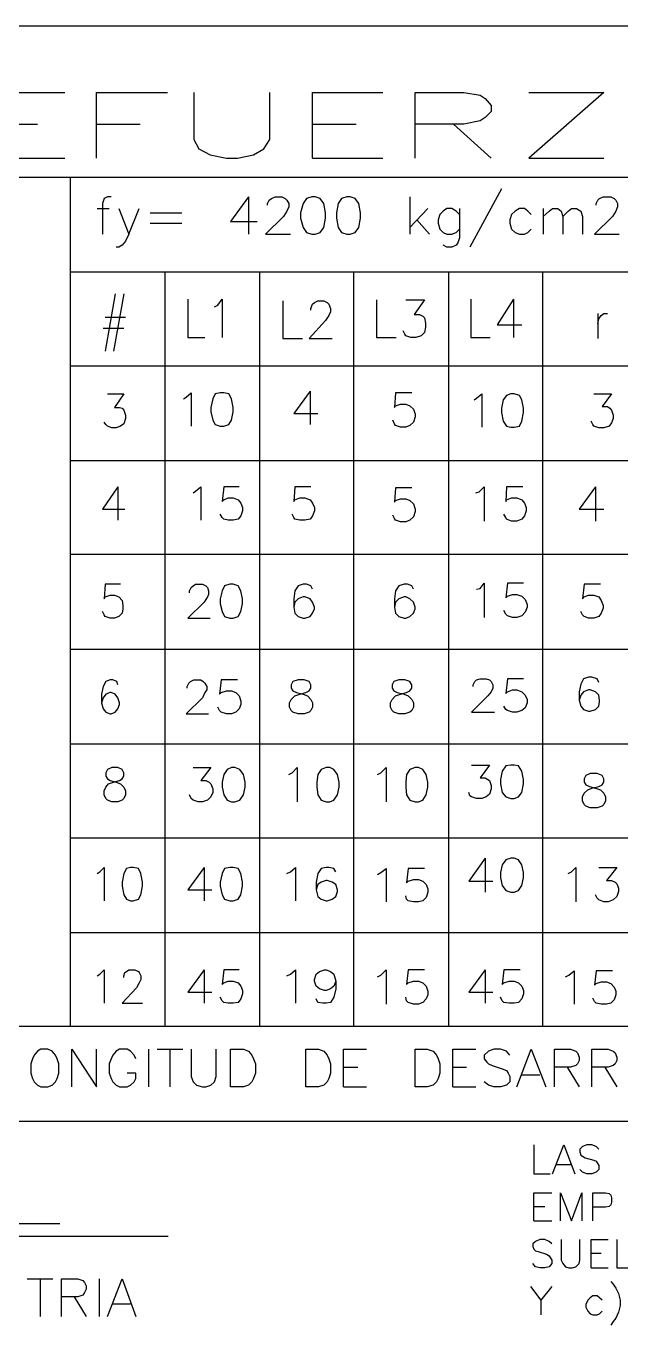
# Model space of a CAD drawing. Header units: metres. Extents: x 2.9 to 42.8, y 1.7 to 28.7.
# Drawn here: x 30.56 to 31.789, y 20.68 to 23.364 of the extents above; entities that cross this region are included whole.
import ezdxf

# ---------------------------------------------------------------- set-up
doc = ezdxf.new("R2010")
doc.units = ezdxf.units.M
for name, color, linetype in [('NEGRO', 7, 'Continuous'), ('ROJO', 1, 'Continuous'), ('VERDE', 3, 'Continuous')]:
    doc.layers.add(name, color=color, linetype=linetype)

msp = doc.modelspace()

# ---------------------------------------------------------------- linework, layer by layer
at = {"layer": 'NEGRO', "lineweight": -3}
for points in [[(26.3208, 23.3645), (33.3834, 23.3645)], [(30.4941, 23.0911), (30.4941, 23.2269), (30.6405, 23.2269)], [(30.7058, 23.0911), (30.7058, 23.2269), (30.8522, 23.2269)], [(30.9069, 23.2269), (30.9069, 23.1299), (30.9174, 23.1105), (30.9404, 23.0981), (30.9739, 23.0911), (30.9968, 23.0911), (31.0303, 23.0981), (31.0515, 23.1105), (31.0638, 23.1299), (31.0638, 23.2269)], [(31.152, 23.0911), (31.152, 23.2269), (31.2967, 23.2269)], [(31.3637, 23.0911), (31.3637, 23.2269), (31.4643, 23.2269), (31.4978, 23.2216), (31.5083, 23.2145), (31.5207, 23.2004), (31.5207, 23.1881), (31.5083, 23.1757), (31.4978, 23.1687), (31.4643, 23.1616), (31.3637, 23.1616)], [(31.5983, 23.2269), (31.7535, 23.2269), (31.5983, 23.0911), (31.7535, 23.0911)], [(30.4941, 23.1616), (30.5841, 23.1616)], [(30.7058, 23.1616), (30.7957, 23.1616)], [(31.152, 23.1616), (31.242, 23.1616)], [(31.4431, 23.1616), (31.5207, 23.0911)], [(30.4941, 23.0911), (30.6405, 23.0911)], [(31.152, 23.0911), (31.2967, 23.0911)], [(26.3208, 23.0523), (33.3834, 23.0523)], [(30.6511, 23.0523), (30.6511, 21.2972)], [(30.7358, 23.0117), (30.7287, 23.0117), (30.7217, 23.0082), (30.7181, 22.9976), (30.7181, 22.9341)], [(31.0197, 23.0117), (30.9827, 22.9605), (31.0374, 22.9605)], [(31.0197, 23.0117), (31.0197, 22.9341)], [(31.0586, 22.9941), (31.0586, 22.9976), (31.0621, 23.0046), (31.0674, 23.0082), (31.0744, 23.0117), (31.0885, 23.0117), (31.0956, 23.0082), (31.0991, 23.0046), (31.1027, 22.9976), (31.1027, 22.9905), (31.0991, 22.9817), (31.0921, 22.9711), (31.055, 22.9341), (31.1062, 22.9341)], [(31.3531, 23.0117), (31.3531, 22.9341)], [(31.5419, 23.0276), (31.4766, 22.9076)], [(31.7377, 22.9941), (31.7377, 22.9976), (31.7412, 23.0046), (31.7447, 23.0082), (31.7518, 23.0117), (31.7676, 23.0117), (31.7747, 23.0082), (31.7782, 23.0046), (31.7818, 22.9976), (31.7818, 22.9905), (31.7782, 22.9817), (31.7712, 22.9711), (31.7341, 22.9341), (31.7853, 22.9341)], [(30.7075, 22.987), (30.7322, 22.987)], [(30.7516, 22.987), (30.7728, 22.9341), (30.794, 22.987)], [(31.3902, 22.987), (31.3531, 22.9482)], [(31.4554, 22.9747), (31.4484, 22.9817), (31.4396, 22.987), (31.429, 22.987), (31.4219, 22.9817), (31.4149, 22.9747), (31.4113, 22.9641), (31.4113, 22.957), (31.4149, 22.9447), (31.4219, 22.9376), (31.429, 22.9341), (31.4396, 22.9341), (31.4484, 22.9376), (31.4554, 22.9447)], [(31.4554, 22.987), (31.4554, 22.927), (31.4519, 22.9164), (31.4484, 22.9112), (31.4396, 22.9076), (31.429, 22.9076), (31.4219, 22.9112)], [(31.6036, 22.9747), (31.5965, 22.9817), (31.5895, 22.987), (31.5789, 22.987), (31.5701, 22.9817), (31.563, 22.9747), (31.5595, 22.9641), (31.5595, 22.957), (31.563, 22.9447), (31.5701, 22.9376), (31.5789, 22.9341), (31.5895, 22.9341), (31.5965, 22.9376), (31.6036, 22.9447)], [(31.6283, 22.987), (31.6283, 22.9341)], [(31.6283, 22.9711), (31.6406, 22.9817), (31.6477, 22.987), (31.6583, 22.987), (31.6653, 22.9817), (31.6689, 22.9711), (31.6689, 22.9341)], [(31.6689, 22.9711), (31.6794, 22.9817), (31.6865, 22.987), (31.6971, 22.987), (31.7059, 22.9817), (31.7094, 22.9711), (31.7094, 22.9341)], [(30.8169, 22.9782), (30.8822, 22.9782)], [(30.8169, 22.957), (30.8822, 22.957)], [(31.3672, 22.9641), (31.3937, 22.9341)], [(30.7728, 22.9341), (30.7658, 22.92), (30.7587, 22.9112), (30.7516, 22.9076), (30.7463, 22.9076)], [(30.6511, 22.8565), (33.3834, 22.8565)], [(30.8469, 22.8565), (30.8469, 21.2972)], [(31.0427, 22.8565), (31.0427, 21.2972)], [(31.2367, 22.8565), (31.2367, 21.2972)], [(31.4325, 22.8565), (31.4325, 21.2972)], [(31.6265, 22.8565), (31.6265, 21.2972)], [(30.7446, 22.8106), (30.7234, 22.6924)], [(30.7622, 22.8106), (30.7411, 22.6924)], [(30.8945, 22.8), (30.8945, 22.7207), (30.9298, 22.7207)], [(30.9492, 22.7842), (30.9562, 22.7877), (30.9651, 22.8), (30.9651, 22.7207)], [(31.0903, 22.7965), (31.0903, 22.7189), (31.1309, 22.7189)], [(31.1485, 22.7771), (31.1485, 22.7806), (31.152, 22.7894), (31.1556, 22.793), (31.1626, 22.7965), (31.175, 22.7965), (31.182, 22.793), (31.1856, 22.7894), (31.1891, 22.7806), (31.1891, 22.7736), (31.1856, 22.7665), (31.1785, 22.7559), (31.145, 22.7189), (31.1926, 22.7189)], [(31.2843, 22.7983), (31.2843, 22.7207), (31.3249, 22.7207)], [(31.3443, 22.7983), (31.3831, 22.7983), (31.3619, 22.7683), (31.3725, 22.7683), (31.3796, 22.7647), (31.3831, 22.7612), (31.3849, 22.7506), (31.3849, 22.7418), (31.3831, 22.7312), (31.3761, 22.7242), (31.3655, 22.7207), (31.3549, 22.7207), (31.3443, 22.7242), (31.3425, 22.7277), (31.339, 22.7348)], [(31.4784, 22.8), (31.4784, 22.7207), (31.5189, 22.7207)], [(31.5666, 22.8), (31.533, 22.7471), (31.5842, 22.7471)], [(31.5666, 22.8), (31.5666, 22.7207)], [(31.7412, 22.77), (31.7412, 22.7189)], [(31.7412, 22.7489), (31.7429, 22.7595), (31.7482, 22.7665), (31.7535, 22.77), (31.7606, 22.77)], [(30.7199, 22.7401), (30.7622, 22.7401)], [(30.7234, 22.763), (30.7658, 22.763)], [(30.6511, 22.6624), (33.3834, 22.6624)], [(30.8857, 22.5937), (30.891, 22.5972), (30.9016, 22.606), (30.9016, 22.5372)], [(31.1468, 22.6095), (31.1132, 22.5637), (31.1626, 22.5637)], [(31.1468, 22.6095), (31.1468, 22.5407)], [(31.3567, 22.606), (31.3231, 22.606), (31.3214, 22.576), (31.3231, 22.5795), (31.3337, 22.5831), (31.3443, 22.5831), (31.3531, 22.5795), (31.3602, 22.5725), (31.3637, 22.5619), (31.3637, 22.5566), (31.3602, 22.546), (31.3531, 22.539), (31.3443, 22.5354), (31.3337, 22.5354), (31.3231, 22.539), (31.3214, 22.5425), (31.3178, 22.5496)], [(30.7287, 22.6042), (30.7622, 22.6042), (30.7428, 22.576), (30.7534, 22.576), (30.7587, 22.5743), (30.7622, 22.5707), (30.7658, 22.5601), (30.7658, 22.5531), (30.7622, 22.5425), (30.7552, 22.5372), (30.7463, 22.5337), (30.7375, 22.5337), (30.7287, 22.5372), (30.7252, 22.5407), (30.7217, 22.546)], [(31.4854, 22.5919), (31.4907, 22.5954), (31.5013, 22.6042), (31.5013, 22.5354)], [(31.7324, 22.6042), (31.7694, 22.6042), (31.75, 22.5778), (31.7606, 22.5778), (31.7659, 22.5743), (31.7694, 22.5707), (31.7729, 22.5601), (31.7729, 22.5531), (31.7694, 22.5443), (31.7641, 22.5372), (31.7535, 22.5337), (31.7429, 22.5337), (31.7324, 22.5372), (31.7306, 22.5407), (31.7271, 22.5478)], [(30.6511, 22.4667), (33.3834, 22.4667)], [(30.7499, 22.412), (30.7181, 22.3661), (30.764, 22.3661)], [(30.7499, 22.412), (30.7499, 22.3432)], [(30.9051, 22.3996), (30.9104, 22.4032), (30.921, 22.412), (30.921, 22.3432)], [(31.0003, 22.412), (30.9686, 22.412), (30.9651, 22.382), (30.9686, 22.3855), (30.9774, 22.389), (30.988, 22.389), (30.9986, 22.3855), (31.0039, 22.3785), (31.0074, 22.3696), (31.0074, 22.3626), (31.0039, 22.352), (30.9986, 22.3449), (30.988, 22.3432), (30.9774, 22.3432), (30.9686, 22.3449), (30.9651, 22.3485), (30.9615, 22.3555)], [(31.1485, 22.412), (31.115, 22.412), (31.1132, 22.382), (31.115, 22.3855), (31.1256, 22.389), (31.1362, 22.389), (31.1468, 22.3855), (31.152, 22.3785), (31.1556, 22.3696), (31.1556, 22.3626), (31.152, 22.352), (31.1468, 22.3449), (31.1362, 22.3432), (31.1256, 22.3432), (31.115, 22.3449), (31.1132, 22.3485), (31.1097, 22.3555)], [(31.3567, 22.4102), (31.3231, 22.4102), (31.3214, 22.3802), (31.3231, 22.3837), (31.3337, 22.3873), (31.3443, 22.3873), (31.3531, 22.3837), (31.3602, 22.3767), (31.3637, 22.3661), (31.3637, 22.3608), (31.3602, 22.3502), (31.3531, 22.3432), (31.3443, 22.3397), (31.3337, 22.3397), (31.3231, 22.3432), (31.3214, 22.3467), (31.3178, 22.3538)], [(31.4889, 22.3996), (31.496, 22.4014), (31.5066, 22.412), (31.5066, 22.3414)], [(31.586, 22.412), (31.5524, 22.412), (31.5507, 22.382), (31.5524, 22.3855), (31.563, 22.389), (31.5736, 22.389), (31.5842, 22.3855), (31.5895, 22.3785), (31.593, 22.3696), (31.593, 22.3626), (31.5895, 22.352), (31.5842, 22.3449), (31.5736, 22.3414), (31.563, 22.3414), (31.5524, 22.3449), (31.5507, 22.3485), (31.5472, 22.3555)], [(31.7359, 22.412), (31.7024, 22.3661), (31.7535, 22.3661)], [(31.7359, 22.412), (31.7359, 22.3414)], [(30.6511, 22.2726), (33.3834, 22.2726)], [(30.7552, 22.2109), (30.7234, 22.2109), (30.7217, 22.1809), (30.7234, 22.1844), (30.734, 22.188), (30.7428, 22.188), (30.7516, 22.1844), (30.7587, 22.1774), (30.7605, 22.1668), (30.7605, 22.1597), (30.7587, 22.1509), (30.7516, 22.1439), (30.7428, 22.1403), (30.734, 22.1403), (30.7234, 22.1439), (30.7217, 22.1474), (30.7181, 22.1544)], [(30.898, 22.1933), (30.898, 22.1968), (30.9016, 22.2038), (30.9051, 22.2074), (30.9104, 22.2109), (30.9245, 22.2109), (30.9316, 22.2074), (30.9351, 22.2038), (30.9368, 22.1968), (30.9368, 22.1897), (30.9351, 22.1844), (30.928, 22.1738), (30.8945, 22.1403), (30.9404, 22.1403)], [(31.152, 22.2003), (31.1485, 22.2074), (31.1397, 22.2109), (31.1326, 22.2109), (31.1221, 22.2074), (31.115, 22.1968), (31.1132, 22.1809), (31.1132, 22.1633), (31.115, 22.1509), (31.1221, 22.1439), (31.1326, 22.1403), (31.1362, 22.1403), (31.1468, 22.1439), (31.152, 22.1509), (31.1556, 22.1597), (31.1556, 22.1633), (31.152, 22.1738), (31.1468, 22.1809), (31.1362, 22.1844), (31.1326, 22.1844), (31.1221, 22.1809), (31.115, 22.1738), (31.1132, 22.1633)], [(31.3602, 22.2003), (31.3567, 22.2074), (31.3478, 22.2109), (31.3408, 22.2109), (31.3302, 22.2074), (31.3231, 22.1968), (31.3214, 22.1809), (31.3214, 22.1633), (31.3231, 22.1509), (31.3302, 22.1439), (31.3408, 22.1403), (31.3443, 22.1403), (31.3531, 22.1439), (31.3602, 22.1509), (31.3637, 22.1597), (31.3637, 22.1633), (31.3602, 22.1738), (31.3531, 22.1809), (31.3443, 22.1844), (31.3408, 22.1844), (31.3302, 22.1809), (31.3231, 22.1738), (31.3214, 22.1633)], [(31.4907, 22.2003), (31.4978, 22.2021), (31.5066, 22.2127), (31.5066, 22.1421)], [(31.5877, 22.2127), (31.5542, 22.2127), (31.5507, 22.1827), (31.5542, 22.1862), (31.5648, 22.1897), (31.5736, 22.1897), (31.5842, 22.1862), (31.5912, 22.1791), (31.5948, 22.1686), (31.5948, 22.1633), (31.5912, 22.1527), (31.5842, 22.1456), (31.5736, 22.1421), (31.5648, 22.1421), (31.5542, 22.1456), (31.5507, 22.1492), (31.5472, 22.1562)], [(31.7465, 22.2109), (31.713, 22.2109), (31.7094, 22.1809), (31.713, 22.1844), (31.7218, 22.188), (31.7324, 22.188), (31.7429, 22.1844), (31.7482, 22.1774), (31.7518, 22.1668), (31.7518, 22.1615), (31.7482, 22.1509), (31.7429, 22.1439), (31.7324, 22.1403), (31.7218, 22.1403), (31.713, 22.1439), (31.7094, 22.1474), (31.7059, 22.1544)], [(30.6511, 22.0768), (33.3834, 22.0768)], [(31.4837, 21.9992), (31.4837, 22.0028), (31.4872, 22.0098), (31.4907, 22.0133), (31.4978, 22.0151), (31.5101, 22.0151), (31.5172, 22.0133), (31.5207, 22.0098), (31.5242, 22.0028), (31.5242, 21.9957), (31.5207, 21.9886), (31.5136, 21.9798), (31.4801, 21.9463), (31.5278, 21.9463)], [(31.5877, 22.0151), (31.5542, 22.0151), (31.5507, 21.9851), (31.5542, 21.9886), (31.5648, 21.9922), (31.5736, 21.9922), (31.5842, 21.9886), (31.5912, 21.9816), (31.5948, 21.9728), (31.5948, 21.9657), (31.5912, 21.9551), (31.5842, 21.9498), (31.5736, 21.9463), (31.5648, 21.9463), (31.5542, 21.9498), (31.5507, 21.9516), (31.5472, 21.9587)], [(31.7429, 22.008), (31.7394, 22.0151), (31.7288, 22.0186), (31.7218, 22.0186), (31.7112, 22.0151), (31.7059, 22.0045), (31.7024, 21.9886), (31.7024, 21.971), (31.7059, 21.9587), (31.7112, 21.9516), (31.7218, 21.9481), (31.7253, 21.9481), (31.7359, 21.9516), (31.7429, 21.9587), (31.7447, 21.9675), (31.7447, 21.971), (31.7429, 21.9816), (31.7359, 21.9886), (31.7253, 21.9922), (31.7218, 21.9922), (31.7112, 21.9886), (31.7059, 21.9816), (31.7024, 21.971)], [(30.7499, 22.0028), (30.7481, 22.0098), (30.7393, 22.0133), (30.734, 22.0133), (30.7252, 22.0098), (30.7199, 21.9992), (30.7164, 21.9833), (30.7164, 21.9657), (30.7199, 21.9534), (30.7252, 21.9463), (30.734, 21.9428), (30.7358, 21.9428), (30.7446, 21.9463), (30.7499, 21.9534), (30.7534, 21.9622), (30.7534, 21.9657), (30.7499, 21.9763), (30.7446, 21.9833), (30.7358, 21.9869), (30.734, 21.9869), (30.7252, 21.9833), (30.7199, 21.9763), (30.7164, 21.9657)], [(30.8928, 21.9957), (30.8928, 21.9992), (30.8963, 22.0063), (30.8998, 22.0098), (30.9069, 22.0133), (30.921, 22.0133), (30.9263, 22.0098), (30.9298, 22.0063), (30.9333, 21.9992), (30.9333, 21.9922), (30.9298, 21.9869), (30.9245, 21.9763), (30.891, 21.9428), (30.9368, 21.9428)], [(30.9968, 22.0133), (30.9633, 22.0133), (30.9598, 21.9833), (30.9633, 21.9869), (30.9739, 21.9904), (30.9845, 21.9904), (30.9933, 21.9869), (31.0003, 21.9798), (31.0039, 21.9692), (31.0039, 21.9622), (31.0003, 21.9534), (30.9933, 21.9463), (30.9845, 21.9428), (30.9739, 21.9428), (30.9633, 21.9463), (30.9598, 21.9498), (30.9562, 21.9569)], [(30.6511, 21.881), (33.3834, 21.881)], [(30.9051, 21.8317), (30.9421, 21.8317), (30.921, 21.8052), (30.9316, 21.8052), (30.9386, 21.8017), (30.9421, 21.7981), (30.9457, 21.7876), (30.9457, 21.7805), (30.9421, 21.7717), (30.9351, 21.7646), (30.9245, 21.7611), (30.9157, 21.7611), (30.9051, 21.7646), (30.9016, 21.7682), (30.898, 21.7752)], [(31.1027, 21.8175), (31.1097, 21.8211), (31.1203, 21.8317), (31.1203, 21.7611)], [(31.2861, 21.8175), (31.2932, 21.8211), (31.3037, 21.8317), (31.3037, 21.7611)], [(31.4801, 21.8369), (31.5172, 21.8369), (31.4978, 21.8105), (31.5083, 21.8105), (31.5136, 21.807), (31.5172, 21.8052), (31.5207, 21.7946), (31.5207, 21.7876), (31.5172, 21.777), (31.5101, 21.7717), (31.5013, 21.7682), (31.4907, 21.7682), (31.4801, 21.7717), (31.4766, 21.7734), (31.4748, 21.7805)], [(30.6511, 21.687), (33.3834, 21.687)], [(31.5083, 21.6447), (31.4748, 21.5971), (31.5242, 21.5971)], [(31.5083, 21.6447), (31.5083, 21.5741)], [(30.7075, 21.6129), (30.7128, 21.6165), (30.7217, 21.6253), (30.7217, 21.5565)], [(30.928, 21.6253), (30.8945, 21.5794), (30.9439, 21.5794)], [(30.928, 21.6253), (30.928, 21.5565)], [(31.0991, 21.6129), (31.1062, 21.6165), (31.1168, 21.6253), (31.1168, 21.5565)], [(31.1997, 21.6165), (31.1961, 21.6235), (31.1856, 21.6253), (31.1803, 21.6253), (31.1697, 21.6235), (31.1626, 21.6129), (31.1591, 21.5953), (31.1591, 21.5794), (31.1626, 21.5653), (31.1697, 21.56), (31.1803, 21.5565), (31.182, 21.5565), (31.1926, 21.56), (31.1997, 21.5653), (31.2032, 21.5759), (31.2032, 21.5794), (31.1997, 21.59), (31.1926, 21.5953), (31.182, 21.5988), (31.1803, 21.5988), (31.1697, 21.5953), (31.1626, 21.59), (31.1591, 21.5794)], [(31.2861, 21.6112), (31.2932, 21.6147), (31.3037, 21.6235), (31.3037, 21.5547)], [(31.3831, 21.6235), (31.3496, 21.6235), (31.3461, 21.5935), (31.3496, 21.5971), (31.3602, 21.6006), (31.3708, 21.6006), (31.3796, 21.5971), (31.3866, 21.59), (31.3902, 21.5812), (31.3902, 21.5741), (31.3866, 21.5635), (31.3796, 21.5565), (31.3708, 21.5547), (31.3602, 21.5547), (31.3496, 21.5565), (31.3461, 21.56), (31.3443, 21.5671)], [(31.6794, 21.6129), (31.6865, 21.6165), (31.6953, 21.6253), (31.6953, 21.5547)], [(31.7429, 21.6253), (31.78, 21.6253), (31.7588, 21.5988), (31.7694, 21.5988), (31.7765, 21.5953), (31.78, 21.5918), (31.7835, 21.5829), (31.7835, 21.5759), (31.78, 21.5653), (31.7729, 21.5583), (31.7623, 21.5547), (31.7535, 21.5547), (31.7429, 21.5583), (31.7394, 21.5618), (31.7359, 21.5688)], [(30.6511, 21.4912), (33.3834, 21.4912)], [(30.7075, 21.4013), (30.7128, 21.4048), (30.7217, 21.4136), (30.7217, 21.3448)], [(30.7622, 21.3977), (30.7622, 21.4013), (30.764, 21.4083), (30.7675, 21.4101), (30.7728, 21.4136), (30.7852, 21.4136), (30.7922, 21.4101), (30.794, 21.4083), (30.7975, 21.4013), (30.7975, 21.3942), (30.794, 21.3872), (30.7887, 21.3766), (30.7587, 21.3448), (30.801, 21.3448)], [(30.928, 21.4136), (30.8945, 21.3678), (30.9439, 21.3678)], [(30.928, 21.4136), (30.928, 21.3448)], [(31.0003, 21.4136), (30.9686, 21.4136), (30.9651, 21.3836), (30.9686, 21.3872), (30.9774, 21.3907), (30.988, 21.3907), (30.9986, 21.3872), (31.0039, 21.3801), (31.0074, 21.3713), (31.0074, 21.3642), (31.0039, 21.3536), (30.9986, 21.3466), (30.988, 21.3448), (30.9774, 21.3448), (30.9686, 21.3466), (30.9651, 21.3501), (30.9615, 21.3572)], [(31.0991, 21.4013), (31.1062, 21.4048), (31.1168, 21.4136), (31.1168, 21.3448)], [(31.1997, 21.3907), (31.1961, 21.3801), (31.1891, 21.3748), (31.1803, 21.3713), (31.1767, 21.3713), (31.1662, 21.3748), (31.1591, 21.3801), (31.1556, 21.3907), (31.1556, 21.3942), (31.1591, 21.4048), (31.1662, 21.4101), (31.1767, 21.4136), (31.1803, 21.4136), (31.1891, 21.4101), (31.1961, 21.4048), (31.1997, 21.3907), (31.1997, 21.3748), (31.1961, 21.3572), (31.1891, 21.3466), (31.1803, 21.3448), (31.1732, 21.3448), (31.1626, 21.3466), (31.1591, 21.3536)], [(31.2861, 21.3995), (31.2932, 21.403), (31.3037, 21.4136), (31.3037, 21.3431)], [(31.3831, 21.4136), (31.3496, 21.4136), (31.3461, 21.3836), (31.3496, 21.3872), (31.3602, 21.3907), (31.3708, 21.3907), (31.3796, 21.3872), (31.3866, 21.3801), (31.3902, 21.3695), (31.3902, 21.3625), (31.3866, 21.3536), (31.3796, 21.3466), (31.3708, 21.3431), (31.3602, 21.3431), (31.3496, 21.3466), (31.3461, 21.3501), (31.3443, 21.3572)], [(31.5083, 21.4136), (31.4748, 21.3678), (31.5242, 21.3678)], [(31.5083, 21.4136), (31.5083, 21.3448)], [(31.5807, 21.4136), (31.5472, 21.4136), (31.5436, 21.3836), (31.5472, 21.3872), (31.5577, 21.3907), (31.5683, 21.3907), (31.5771, 21.3872), (31.5842, 21.3801), (31.5877, 21.3713), (31.5877, 21.3642), (31.5842, 21.3536), (31.5771, 21.3466), (31.5683, 21.3448), (31.5577, 21.3448), (31.5472, 21.3466), (31.5436, 21.3501), (31.5401, 21.3572)], [(31.6742, 21.3995), (31.6812, 21.403), (31.6918, 21.4118), (31.6918, 21.3431)], [(31.7712, 21.4118), (31.7377, 21.4118), (31.7341, 21.3819), (31.7377, 21.3854), (31.7482, 21.3889), (31.7588, 21.3889), (31.7676, 21.3854), (31.7747, 21.3783), (31.7782, 21.3695), (31.7782, 21.3625), (31.7747, 21.3519), (31.7676, 21.3448), (31.7588, 21.3431), (31.7482, 21.3431), (31.7377, 21.3448), (31.7341, 21.3483), (31.7306, 21.3554)], [(26.3208, 21.2972), (33.3834, 21.2972)], [(26.3208, 21.1014), (33.3834, 21.1014)], [(30.5629, 20.7751), (30.6158, 20.7751)], [(30.5894, 20.7751), (30.5894, 20.6975)], [(30.6335, 20.6975), (30.6335, 20.7751), (30.667, 20.7751), (30.6776, 20.7716), (30.6811, 20.768), (30.6846, 20.761), (30.6846, 20.7539), (30.6811, 20.7469), (30.6776, 20.7416), (30.667, 20.738), (30.6335, 20.738)], [(30.7111, 20.7751), (30.7111, 20.6975)], [(30.7287, 20.6975), (30.7587, 20.7751), (30.7869, 20.6975)], [(30.6599, 20.738), (30.6846, 20.6975)], [(30.7393, 20.7239), (30.7763, 20.7239)]]:
    msp.add_lwpolyline(points, dxfattribs=at)
for points in [[(31.1503, 23.0117), (31.1397, 23.0082), (31.1326, 22.9976), (31.1273, 22.9782), (31.1273, 22.9676), (31.1326, 22.9482), (31.1397, 22.9376), (31.1503, 22.9341), (31.1573, 22.9341), (31.1679, 22.9376), (31.175, 22.9482), (31.1785, 22.9676), (31.1785, 22.9782), (31.175, 22.9976), (31.1679, 23.0082), (31.1573, 23.0117)], [(31.2226, 23.0117), (31.212, 23.0082), (31.205, 22.9976), (31.2014, 22.9782), (31.2014, 22.9676), (31.205, 22.9482), (31.212, 22.9376), (31.2226, 22.9341), (31.2297, 22.9341), (31.2402, 22.9376), (31.2473, 22.9482), (31.2508, 22.9676), (31.2508, 22.9782), (31.2473, 22.9976), (31.2402, 23.0082), (31.2297, 23.0117)], [(30.9615, 22.606), (30.951, 22.6042), (30.9457, 22.5937), (30.9421, 22.576), (30.9421, 22.5672), (30.9457, 22.5496), (30.951, 22.5407), (30.9615, 22.5372), (30.9686, 22.5372), (30.9792, 22.5407), (30.9845, 22.5496), (30.988, 22.5672), (30.988, 22.576), (30.9845, 22.5937), (30.9792, 22.6042), (30.9686, 22.606)], [(31.5613, 22.6042), (31.5524, 22.6007), (31.5454, 22.5919), (31.5419, 22.5743), (31.5419, 22.5654), (31.5454, 22.5478), (31.5524, 22.5372), (31.5613, 22.5354), (31.5683, 22.5354), (31.5789, 22.5372), (31.5842, 22.5478), (31.5877, 22.5654), (31.5877, 22.5743), (31.5842, 22.5919), (31.5789, 22.6007), (31.5683, 22.6042)], [(30.9809, 22.2109), (30.9704, 22.2074), (30.9651, 22.1968), (30.9615, 22.1809), (30.9615, 22.1703), (30.9651, 22.1544), (30.9704, 22.1439), (30.9809, 22.1403), (30.988, 22.1403), (30.9986, 22.1439), (31.0039, 22.1544), (31.0074, 22.1703), (31.0074, 22.1809), (31.0039, 22.1968), (30.9986, 22.2074), (30.988, 22.2109)], [(31.1221, 22.0133), (31.1115, 22.0098), (31.1079, 22.0028), (31.1079, 21.9957), (31.1115, 21.9904), (31.1185, 21.9869), (31.1326, 21.9833), (31.1415, 21.9798), (31.1485, 21.9728), (31.152, 21.9657), (31.152, 21.9569), (31.1485, 21.9498), (31.145, 21.9463), (31.1344, 21.9428), (31.1221, 21.9428), (31.1115, 21.9463), (31.1079, 21.9498), (31.1044, 21.9569), (31.1044, 21.9657), (31.1079, 21.9728), (31.115, 21.9798), (31.1256, 21.9833), (31.1379, 21.9869), (31.145, 21.9904), (31.1485, 21.9957), (31.1485, 22.0028), (31.145, 22.0098), (31.1344, 22.0133)], [(31.3302, 22.0133), (31.3196, 22.0098), (31.3161, 22.0028), (31.3161, 21.9957), (31.3196, 21.9904), (31.3267, 21.9869), (31.3408, 21.9833), (31.3496, 21.9798), (31.3567, 21.9728), (31.3602, 21.9657), (31.3602, 21.9569), (31.3567, 21.9498), (31.3531, 21.9463), (31.3425, 21.9428), (31.3302, 21.9428), (31.3196, 21.9463), (31.3161, 21.9498), (31.3126, 21.9569), (31.3126, 21.9657), (31.3161, 21.9728), (31.3231, 21.9798), (31.3337, 21.9833), (31.3461, 21.9869), (31.3531, 21.9904), (31.3567, 21.9957), (31.3567, 22.0028), (31.3531, 22.0098), (31.3425, 22.0133)], [(30.7375, 21.8317), (30.7287, 21.8281), (30.7252, 21.8211), (30.7252, 21.814), (30.7287, 21.8087), (30.734, 21.8052), (30.7463, 21.8017), (30.7552, 21.7981), (30.7622, 21.7911), (30.7658, 21.784), (30.7658, 21.7752), (30.7622, 21.7682), (30.7587, 21.7646), (30.7499, 21.7611), (30.7375, 21.7611), (30.7287, 21.7646), (30.7252, 21.7682), (30.7217, 21.7752), (30.7217, 21.784), (30.7252, 21.7911), (30.7305, 21.7981), (30.7411, 21.8017), (30.7534, 21.8052), (30.7587, 21.8087), (30.7622, 21.814), (30.7622, 21.8211), (30.7587, 21.8281), (30.7499, 21.8317)], [(30.9845, 21.8317), (30.9757, 21.8281), (30.9686, 21.8175), (30.9651, 21.8017), (30.9651, 21.7911), (30.9686, 21.7752), (30.9757, 21.7646), (30.9845, 21.7611), (30.9915, 21.7611), (31.0021, 21.7646), (31.0092, 21.7752), (31.0127, 21.7911), (31.0127, 21.8017), (31.0092, 21.8175), (31.0021, 21.8281), (30.9915, 21.8317)], [(31.1803, 21.8317), (31.1697, 21.8281), (31.1626, 21.8175), (31.1609, 21.8017), (31.1609, 21.7911), (31.1626, 21.7752), (31.1697, 21.7646), (31.1803, 21.7611), (31.1873, 21.7611), (31.1961, 21.7646), (31.2032, 21.7752), (31.2067, 21.7911), (31.2067, 21.8017), (31.2032, 21.8175), (31.1961, 21.8281), (31.1873, 21.8317)], [(31.3637, 21.8317), (31.3531, 21.8281), (31.3461, 21.8175), (31.3443, 21.8017), (31.3443, 21.7911), (31.3461, 21.7752), (31.3531, 21.7646), (31.3637, 21.7611), (31.3708, 21.7611), (31.3796, 21.7646), (31.3866, 21.7752), (31.3902, 21.7911), (31.3902, 21.8017), (31.3866, 21.8175), (31.3796, 21.8281), (31.3708, 21.8317)], [(31.5613, 21.8369), (31.5507, 21.8352), (31.5436, 21.8246), (31.5401, 21.807), (31.5401, 21.7981), (31.5436, 21.7805), (31.5507, 21.7717), (31.5613, 21.7682), (31.5683, 21.7682), (31.5771, 21.7717), (31.5842, 21.7805), (31.5877, 21.7981), (31.5877, 21.807), (31.5842, 21.8246), (31.5771, 21.8352), (31.5683, 21.8369)], [(31.7253, 21.8193), (31.7165, 21.8158), (31.713, 21.8087), (31.713, 21.8017), (31.7165, 21.7964), (31.7235, 21.7928), (31.7359, 21.7893), (31.7465, 21.7858), (31.7535, 21.7787), (31.7571, 21.7717), (31.7571, 21.7629), (31.7535, 21.7558), (31.75, 21.7523), (31.7394, 21.7487), (31.7253, 21.7487), (31.7165, 21.7523), (31.713, 21.7558), (31.7094, 21.7629), (31.7094, 21.7717), (31.713, 21.7787), (31.72, 21.7858), (31.7288, 21.7893), (31.7429, 21.7928), (31.75, 21.7964), (31.7535, 21.8017), (31.7535, 21.8087), (31.75, 21.8158), (31.7394, 21.8193)], [(31.5613, 21.6447), (31.5507, 21.6412), (31.5436, 21.6306), (31.5401, 21.6147), (31.5401, 21.6041), (31.5436, 21.5882), (31.5507, 21.5777), (31.5613, 21.5741), (31.5683, 21.5741), (31.5771, 21.5777), (31.5842, 21.5882), (31.5877, 21.6041), (31.5877, 21.6147), (31.5842, 21.6306), (31.5771, 21.6412), (31.5683, 21.6447)], [(30.7763, 21.6253), (30.7675, 21.6235), (30.7622, 21.6129), (30.7587, 21.5953), (30.7587, 21.5865), (30.7622, 21.5688), (30.7675, 21.56), (30.7763, 21.5565), (30.7816, 21.5565), (30.7922, 21.56), (30.7975, 21.5688), (30.801, 21.5865), (30.801, 21.5953), (30.7975, 21.6129), (30.7922, 21.6235), (30.7816, 21.6253)], [(30.9809, 21.6253), (30.9704, 21.6235), (30.9651, 21.6129), (30.9615, 21.5953), (30.9615, 21.5865), (30.9651, 21.5688), (30.9704, 21.56), (30.9809, 21.5565), (30.988, 21.5565), (30.9986, 21.56), (31.0039, 21.5688), (31.0074, 21.5865), (31.0074, 21.5953), (31.0039, 21.6129), (30.9986, 21.6235), (30.988, 21.6253)]]:
    msp.add_lwpolyline(points, close=True, dxfattribs=at)
at = {"layer": 'ROJO', "lineweight": -3}
for points in [[(30.5911, 21.2496), (30.5841, 21.246), (30.577, 21.2372), (30.5735, 21.2302), (30.57, 21.2196), (30.57, 21.2002), (30.5735, 21.1896), (30.577, 21.1825), (30.5841, 21.1755), (30.5911, 21.172), (30.6052, 21.172), (30.6141, 21.1755), (30.6211, 21.1825), (30.6246, 21.1896), (30.6282, 21.2002), (30.6282, 21.2196), (30.6246, 21.2302), (30.6211, 21.2372), (30.6141, 21.246), (30.6052, 21.2496)], [(30.9827, 21.172), (30.9827, 21.2496), (31.0092, 21.2496), (31.0197, 21.246), (31.0268, 21.2372), (31.0303, 21.2302), (31.0339, 21.2196), (31.0339, 21.2002), (31.0303, 21.1896), (31.0268, 21.1825), (31.0197, 21.1755), (31.0092, 21.172)], [(31.1379, 21.172), (31.1379, 21.2496), (31.1644, 21.2496), (31.175, 21.246), (31.182, 21.2372), (31.1856, 21.2302), (31.1891, 21.2196), (31.1891, 21.2002), (31.1856, 21.1896), (31.182, 21.1825), (31.175, 21.1755), (31.1644, 21.172)], [(31.3637, 21.172), (31.3637, 21.2496), (31.3884, 21.2496), (31.4008, 21.246), (31.4078, 21.2372), (31.4113, 21.2302), (31.4149, 21.2196), (31.4149, 21.2002), (31.4113, 21.1896), (31.4078, 21.1825), (31.4008, 21.1755), (31.3884, 21.172)]]:
    msp.add_lwpolyline(points, close=True, dxfattribs=at)
for points in [[(30.6546, 21.172), (30.6546, 21.2496), (30.7058, 21.172), (30.7058, 21.2496)], [(30.7869, 21.2302), (30.7834, 21.2372), (30.7763, 21.246), (30.7693, 21.2496), (30.7534, 21.2496), (30.7463, 21.246), (30.7393, 21.2372), (30.7358, 21.2302), (30.7322, 21.2196), (30.7322, 21.2002), (30.7358, 21.1896), (30.7393, 21.1825), (30.7463, 21.1755), (30.7534, 21.172), (30.7693, 21.172), (30.7763, 21.1755), (30.7834, 21.1825), (30.7869, 21.1896), (30.7869, 21.2002), (30.7693, 21.2002)], [(30.8134, 21.2496), (30.8134, 21.172)], [(30.831, 21.2496), (30.8839, 21.2496)], [(30.8575, 21.2496), (30.8575, 21.172)], [(30.9016, 21.2496), (30.9016, 21.1931), (30.9051, 21.1825), (30.9122, 21.1755), (30.9245, 21.172), (30.9316, 21.172), (30.9421, 21.1755), (30.9492, 21.1825), (30.9527, 21.1931), (30.9527, 21.2496)], [(31.2155, 21.172), (31.2155, 21.2496), (31.2632, 21.2496)], [(31.4413, 21.172), (31.4413, 21.2496), (31.4889, 21.2496)], [(31.5595, 21.2372), (31.5524, 21.246), (31.5401, 21.2496), (31.526, 21.2496), (31.5154, 21.246), (31.5066, 21.2372), (31.5066, 21.2302), (31.5119, 21.2231), (31.5154, 21.2196), (31.5225, 21.2161), (31.5436, 21.209), (31.5524, 21.2055), (31.556, 21.2002), (31.5595, 21.1931), (31.5595, 21.1825), (31.5524, 21.1755), (31.5401, 21.172), (31.526, 21.172), (31.5154, 21.1755), (31.5066, 21.1825)], [(31.5736, 21.172), (31.6036, 21.2496), (31.6336, 21.172)], [(31.6512, 21.172), (31.6512, 21.2496), (31.6847, 21.2496), (31.6953, 21.246), (31.6988, 21.2425), (31.7024, 21.2337), (31.7024, 21.2266), (31.6988, 21.2196), (31.6953, 21.2161), (31.6847, 21.2125), (31.6512, 21.2125)], [(31.7288, 21.172), (31.7288, 21.2496), (31.7623, 21.2496), (31.7729, 21.246), (31.7765, 21.2425), (31.78, 21.2337), (31.78, 21.2266), (31.7765, 21.2196), (31.7729, 21.2161), (31.7623, 21.2125), (31.7288, 21.2125)], [(31.2155, 21.2125), (31.2455, 21.2125)], [(31.4413, 21.2125), (31.4695, 21.2125)], [(31.6777, 21.2125), (31.7024, 21.172)], [(31.7553, 21.2125), (31.78, 21.172)], [(31.5842, 21.1967), (31.6212, 21.1967)], [(31.2155, 21.172), (31.2632, 21.172)], [(31.4413, 21.172), (31.4889, 21.172)], [(31.6089, 21.052), (31.6089, 20.992), (31.6424, 20.992)], [(31.6477, 20.992), (31.6706, 21.052), (31.6936, 20.992)], [(31.7429, 21.0432), (31.7377, 21.0485), (31.7288, 21.052), (31.7183, 21.052), (31.7094, 21.0485), (31.7041, 21.0432), (31.7041, 21.0379), (31.7059, 21.0308), (31.7094, 21.0291), (31.7147, 21.0256), (31.7324, 21.0203), (31.7377, 21.0185), (31.7394, 21.015), (31.7429, 21.0097), (31.7429, 21.0009), (31.7377, 20.9956), (31.7288, 20.992), (31.7183, 20.992), (31.7094, 20.9956), (31.7041, 21.0009)], [(31.6565, 21.0114), (31.6847, 21.0114)], [(31.6089, 20.895), (31.6089, 20.9532), (31.6459, 20.9532)], [(31.6636, 20.895), (31.6636, 20.9532), (31.6865, 20.895), (31.7077, 20.9532), (31.7077, 20.895)], [(31.7306, 20.895), (31.7306, 20.9532), (31.7571, 20.9532), (31.7641, 20.9515), (31.7676, 20.9479), (31.7694, 20.9427), (31.7694, 20.9338), (31.7676, 20.9285), (31.7641, 20.925), (31.7571, 20.9233), (31.7306, 20.9233)], [(31.6089, 20.925), (31.6318, 20.925)], [(29.0654, 20.8897), (30.6299, 20.8897)], [(31.6089, 20.895), (31.6459, 20.895)], [(31.6459, 20.8474), (31.6406, 20.8527), (31.6318, 20.8562), (31.6212, 20.8562), (31.6124, 20.8527), (31.6071, 20.8474), (31.6071, 20.8421), (31.6089, 20.8368), (31.6124, 20.8333), (31.6177, 20.8315), (31.6353, 20.8262), (31.6406, 20.8227), (31.6424, 20.8192), (31.6459, 20.8139), (31.6459, 20.8068), (31.6406, 20.7998), (31.6318, 20.798), (31.6212, 20.798), (31.6124, 20.7998), (31.6071, 20.8068)], [(31.6653, 20.8562), (31.6653, 20.8139), (31.6689, 20.8068), (31.6742, 20.7998), (31.6812, 20.798), (31.6883, 20.798), (31.6953, 20.7998), (31.7024, 20.8068), (31.7041, 20.8139), (31.7041, 20.8562)], [(31.7271, 20.798), (31.7271, 20.8562), (31.7623, 20.8562)], [(31.78, 20.8562), (31.78, 20.798), (31.8135, 20.798)], [(31.7271, 20.828), (31.7482, 20.828)], [(31.7271, 20.798), (31.7623, 20.798)], [(31.6018, 20.7592), (31.623, 20.731), (31.623, 20.701)], [(31.6459, 20.7592), (31.623, 20.731)], [(31.7676, 20.7698), (31.7729, 20.7645), (31.7782, 20.7557), (31.7835, 20.7451), (31.787, 20.731), (31.787, 20.7204), (31.7835, 20.7063), (31.7782, 20.6939), (31.7729, 20.6869), (31.7676, 20.6798)], [(31.75, 20.731), (31.7447, 20.7363), (31.7394, 20.7398), (31.7306, 20.7398), (31.7253, 20.7363), (31.72, 20.731), (31.7165, 20.7222), (31.7165, 20.7169), (31.72, 20.7081), (31.7253, 20.7028), (31.7306, 20.701), (31.7394, 20.701), (31.7447, 20.7028), (31.75, 20.7081)]]:
    msp.add_lwpolyline(points, dxfattribs=at)
at = {"layer": 'VERDE', "lineweight": -3}
msp.add_lwpolyline([(28.8819, 20.8633), (30.8539, 20.8633)], dxfattribs=at)

doc.saveas('drawing.dxf')
